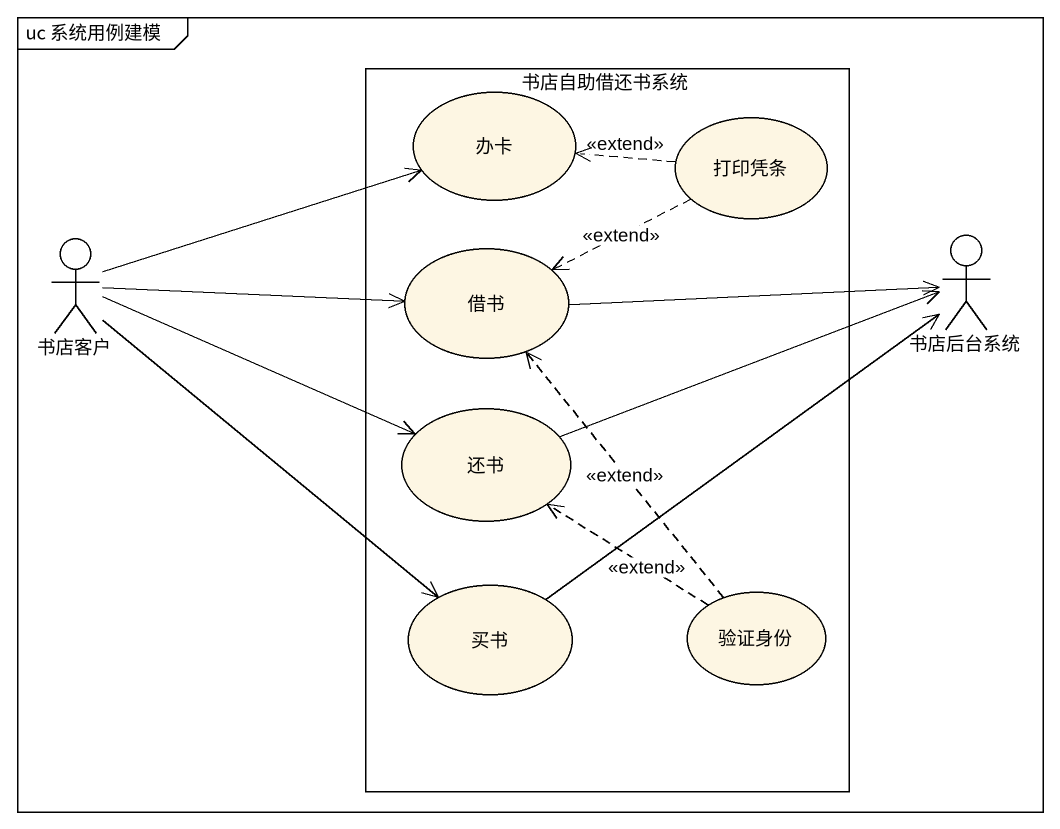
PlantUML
@startuml
mainframe uc 系统用例建模
rectangle 书店自助借还书系统 {
  usecase 办卡
  usecase 打印凭条
  usecase 借书
  usecase 还书
  usecase 买书
  usecase 验证身份
}
actor 书店客户
actor 书店后台系统
打印凭条 .left.> 办卡 : <<extend>>
打印凭条 .left.> 借书 : <<extend>>
书店客户 -right-> 办卡
书店客户 -right-> 借书
书店客户 -right-> 还书
书店客户 --> 买书
借书 -right-> 书店后台系统
还书 -right-> 书店后台系统
买书 -up-> 书店后台系统
验证身份 .up.> 借书 : <<extend>>
验证身份 .up.> 还书 : <<extend>>
@enduml
